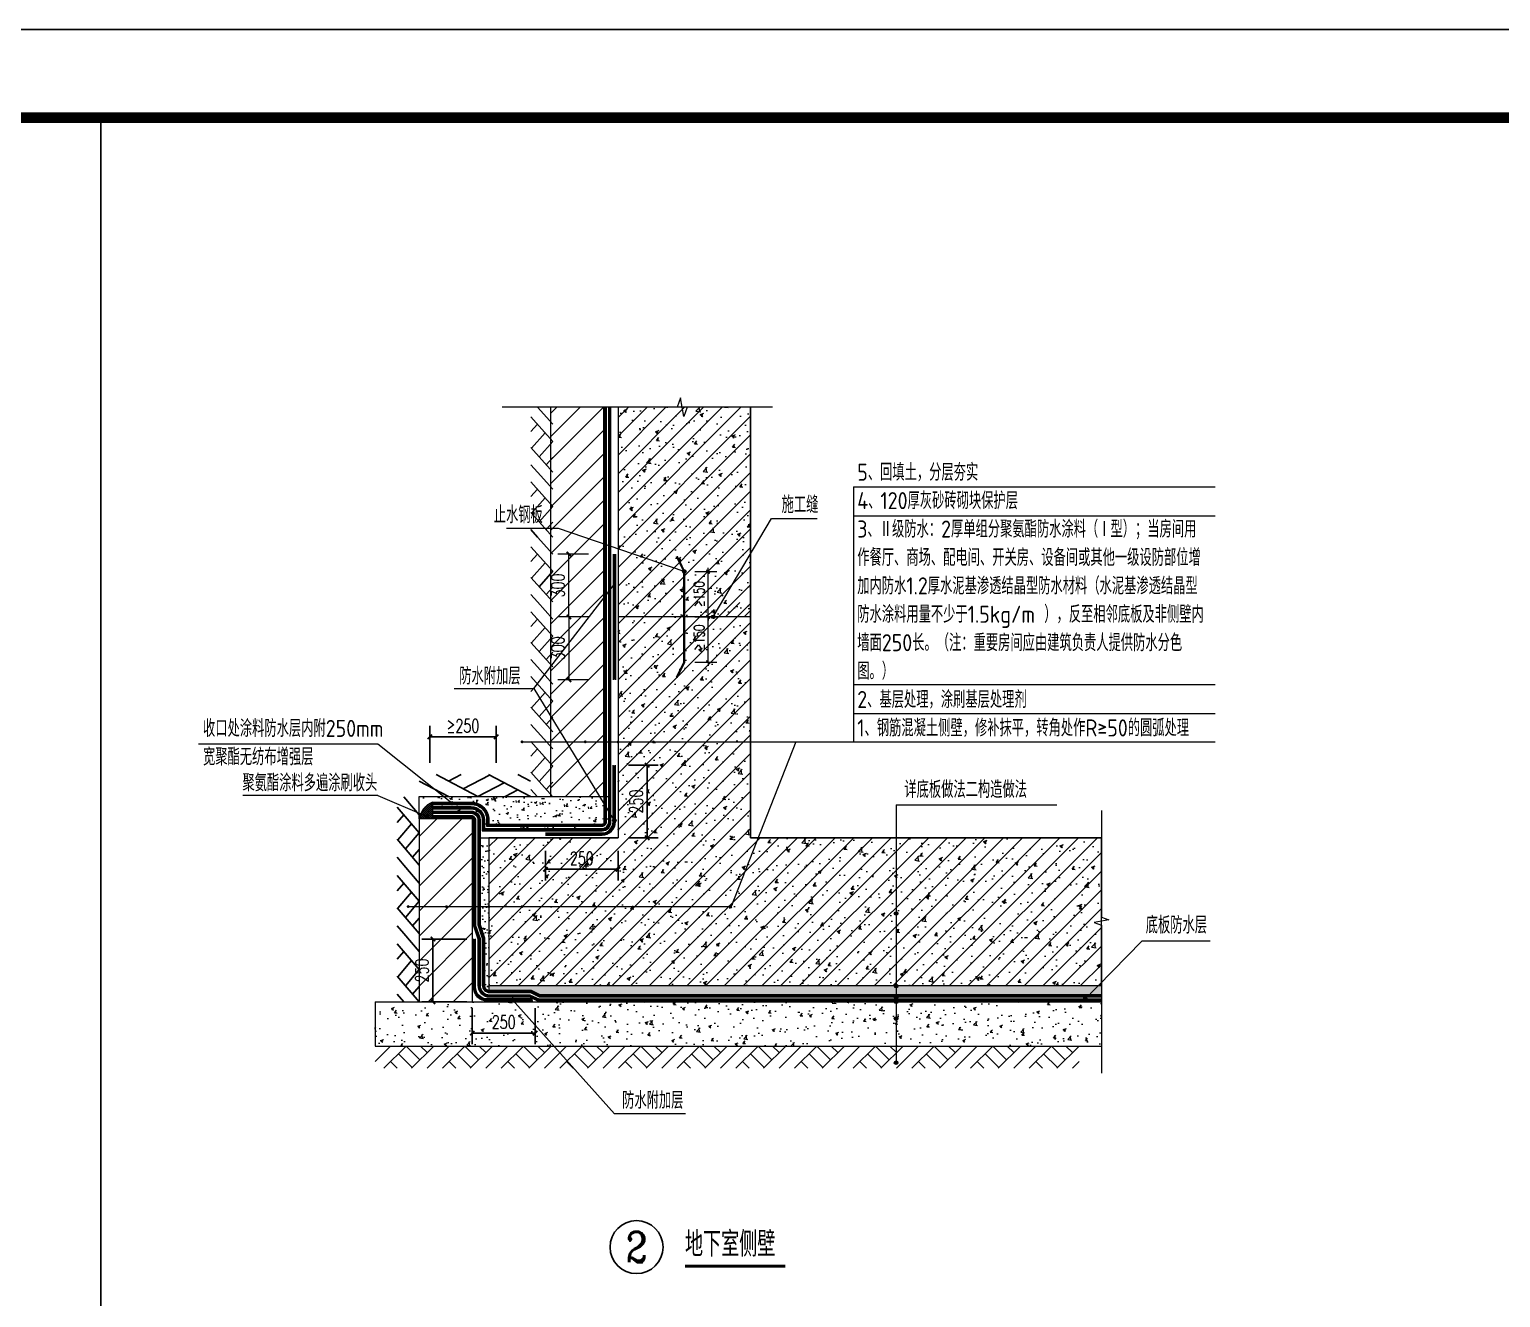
# Model space of a CAD drawing. Header units: millimetres. Extents: x 434053 to 1059003, y -2417481 to 936527.
# Drawn here: x 532486 to 535816, y -2317096 to -2314225 of the extents above; entities that cross this region are included whole.
import ezdxf
from ezdxf.enums import TextEntityAlignment as Align

# ---------------------------------------------------------------- set-up
doc = ezdxf.new("R2010")
doc.units = ezdxf.units.MM
doc.header["$LTSCALE"] = 1000
doc.header["$MEASUREMENT"] = 0
doc.linetypes.add('DASH', pattern=[0.35, 0.25, -0.1])
doc.layers.get('Defpoints').update_dxf_attribs({"color": 6})
for name, color, linetype in [('4张说明 FS-SM-_t8$0$C09密封膏', 146, 'Continuous'), ('4张说明 FS-SM-_t8$0$DIM_SYMB', 3, 'Continuous'), ('A-ANNO-TTLB', 7, 'Continuous'), ('AXIS', 3, 'Continuous'), ('AXIS_TEXT', 7, 'Continuous'), ('C02砖砌体', 31, 'Continuous'), ('C05钢筋混凝土', 8, 'Continuous'), ('C16素土夯实', 8, 'Continuous'), ('COLUMN', 5, 'Continuous'), ('D01抹灰', 121, 'Continuous'), ('DIM', 3, 'Continuous'), ('DIM_LEAD', 3, 'Continuous'), ('DIM_SYMB', 3, 'Continuous'), ('Hatch1', 8, 'Continuous'), ('PUB_DIM', 83, 'Continuous'), ('PUB_TEXT', 7, 'Continuous'), ('PUB_TITLE', 4, 'Continuous'), ('STAIR', 2, 'Continuous'), ('WALL', 5, 'Continuous')]:
    doc.layers.add(name, color=color, linetype=linetype)
doc.styles.add('_TCH_AXIS', font='COMPLEX', dxfattribs={"bigfont": 'GBCBIG'})
doc.styles.add('_TCH_DIM_T3', font='SIMPLEX', dxfattribs={"width": 0.705882, "bigfont": 'GBCBIG'})
doc.styles.add('COMPLEX', font='COMPLEX')
doc.styles.get("Standard").update_dxf_attribs({"font": 'gbenor.shx', "bigfont": 'gbcbig.shx'})
doc.styles.add('黑体', font='simhei.ttf')
doc.dimstyles.new('_TCH_ARCH&&10', dxfattribs={"dimtxt": 29.75, "dimasz": 10, "dimexe": 25, "dimexo": 30, "dimgap": 10, "dimtad": 1, "dimdec": 0, "dimzin": 0, "dimdsep": 46, "dimtxsty": '_TCH_DIM_T3', "dimblk": 'ARCHTICK', "dimcen": 0.09, "dimclrt": 7, "dimazin": 2, "dimtfac": 1, "dimtdec": 0, "dimtix": 1, "dimtmove": 2, "dimatfit": 3, "dimfxl": 1, "dimtolj": 1, "dimtzin": 0, "dimarcsym": 0})

# ---------------------------------------------------------------- blocks, each defined once
blk = doc.blocks.new('asdfdfsdh')
at = {"layer": 'A-ANNO-TTLB'}
blk.add_lwpolyline([(0, 42050), (29700, 42050), (29700, 0), (0, 0)], close=True, dxfattribs=at)
at = {"layer": 'A-ANNO-TTLB', "const_width": 60}
blk.add_lwpolyline([(500, 40800), (500, 500), (29200, 500), (29200, 40800)], close=True, dxfattribs=at)
blk = doc.blocks.new('asgdsfgf')
blk.add_line((3346.7, 8610), (3346.7, 0))
blk = doc.blocks.new('_AXISO')
blk.add_circle((0, 0), 0.5)
at = {"layer": 'AXIS_TEXT', "style": 'COMPLEX', "width": 1.041667}
blk.add_attdef('A', text='', height=0.56, dxfattribs=at).set_placement((-0.25, -0.28), (0.25, -0.28), align=Align.FIT)
blk = doc.blocks.new('$LinePat$00000009')
for p, q in [((0, -210), (210, 0)), ((120, -300), (420, 0)), ((420, 0), (608, -188)), ((495, -300), (795, 0)), ((615, 0), (705, -90)), ((315, -105), (502, -293)), ((210, -210), (300, -300)), ((705, -300), (795, -210))]:
    blk.add_line(p, q)
blk = doc.blocks.new('_ArchTick')
at = {"color": 0, "linetype": 'ByBlock', "const_width": 0.4}
blk.add_lwpolyline([(-0.5, -0.5), (0.5, 0.5)], dxfattribs=at)
blk = doc.blocks.new('*D232')
at = {"layer": 'Defpoints', "color": 0, "transparency": 16777216}
for p in [(785.6, 1043.1), (949.8, 1043.1), (949.8, 971.2)]:
    blk.add_point(p, dxfattribs=at)
at = {"layer": 'DIM_LEAD', "color": 0, "lineweight": -2, "transparency": 16777216}
for p, q in [((785.6, 1013.1), (785.6, 946.2)), ((949.8, 1013.1), (949.8, 946.2)), ((785.6, 971.2), (949.8, 971.2))]:
    blk.add_line(p, q, dxfattribs=at)
at = {"layer": 'DIM_LEAD', "color": 0, "lineweight": -2, "transparency": 16777216, "xscale": 10, "yscale": 10, "zscale": 10, "rotation": 180}
blk.add_blockref('_ArchTick', (785.6, 971.2), dxfattribs=at)
at = {"layer": 'DIM_LEAD', "color": 0, "lineweight": -2, "transparency": 16777216, "xscale": 10, "yscale": 10, "zscale": 10}
blk.add_blockref('_ArchTick', (949.8, 971.2), dxfattribs=at)
at = {"layer": 'DIM_LEAD', "color": 7, "lineweight": 9, "transparency": 16777216, "insert": (867.7, 996.1), "char_height": 29.75, "attachment_point": 5, "style": '_TCH_DIM_T3'}
blk.add_mtext('\\A1;250', dxfattribs=at)
blk = doc.blocks.new('*D233')
at = {"layer": 'Defpoints', "color": 0, "transparency": 16777216}
for p in [(530.8, 813.4), (637.6, 813.4), (637.6, 671.1)]:
    blk.add_point(p, dxfattribs=at)
at = {"layer": 'DIM_LEAD', "color": 0, "lineweight": -2, "transparency": 16777216}
for p, q in [((607.6, 813.4), (505.8, 813.4)), ((530.8, 671.1), (530.8, 813.4)), ((607.6, 671.1), (505.8, 671.1))]:
    blk.add_line(p, q, dxfattribs=at)
at = {"layer": 'DIM_LEAD', "color": 0, "lineweight": -2, "transparency": 16777216, "xscale": 10, "yscale": 10, "zscale": 10}
for p, rotation in [((530.8, 813.4), 90), ((530.8, 671.1), 270)]:
    blk.add_blockref('_ArchTick', p, dxfattribs=dict(at, rotation=rotation))
at = {"layer": 'DIM_LEAD', "color": 7, "lineweight": 9, "transparency": 16777216, "insert": (505.9, 742.2), "char_height": 29.75, "attachment_point": 5, "rotation": 90, "style": '_TCH_DIM_T3'}
blk.add_mtext('\\A1;250', dxfattribs=at)
blk = doc.blocks.new('*D234')
at = {"layer": 'Defpoints', "color": 0, "transparency": 16777216}
for p in [(943.9, 1206.8), (1015.8, 1206.8), (943.9, 1042.6)]:
    blk.add_point(p, dxfattribs=at)
at = {"layer": 'DIM_LEAD', "color": 0, "lineweight": -2, "transparency": 16777216}
for p, q in [((973.9, 1206.8), (1040.8, 1206.8)), ((1015.8, 1042.6), (1015.8, 1206.8)), ((973.9, 1042.6), (1040.8, 1042.6))]:
    blk.add_line(p, q, dxfattribs=at)
at = {"layer": 'DIM_LEAD', "color": 0, "lineweight": -2, "transparency": 16777216, "xscale": 10, "yscale": 10, "zscale": 10}
for p, rotation in [((1015.8, 1206.8), 90), ((1015.8, 1042.6), 270)]:
    blk.add_blockref('_ArchTick', p, dxfattribs=dict(at, rotation=rotation))
at = {"layer": 'DIM_LEAD', "color": 7, "lineweight": 9, "transparency": 16777216, "insert": (990.9, 1124.7), "char_height": 29.75, "attachment_point": 5, "rotation": 90, "style": '_TCH_DIM_T3'}
blk.add_mtext('\\A1;250', dxfattribs=at)
blk = doc.blocks.new('*D235')
at = {"layer": 'Defpoints', "color": 0, "transparency": 16777216}
for p in [(619.8, 686.6), (762.1, 686.6), (619.8, 600.4)]:
    blk.add_point(p, dxfattribs=at)
at = {"layer": 'DIM_LEAD', "color": 0, "lineweight": -2, "transparency": 16777216}
for p, q in [((619.8, 656.6), (619.8, 575.4)), ((762.1, 656.6), (762.1, 575.4)), ((762.1, 600.4), (619.8, 600.4))]:
    blk.add_line(p, q, dxfattribs=at)
at = {"layer": 'DIM_LEAD', "color": 0, "lineweight": -2, "transparency": 16777216, "xscale": 10, "yscale": 10, "zscale": 10, "rotation": 180}
blk.add_blockref('_ArchTick', (619.8, 600.4), dxfattribs=at)
at = {"layer": 'DIM_LEAD', "color": 0, "lineweight": -2, "transparency": 16777216, "xscale": 10, "yscale": 10, "zscale": 10}
blk.add_blockref('_ArchTick', (762.1, 600.4), dxfattribs=at)
at = {"layer": 'DIM_LEAD', "color": 7, "lineweight": 9, "transparency": 16777216, "insert": (691, 625.3), "char_height": 29.75, "attachment_point": 5, "style": '_TCH_DIM_T3'}
blk.add_mtext('\\A1;250', dxfattribs=at)
blk = doc.blocks.new('*D236')
at = {"layer": 'Defpoints', "color": 0, "transparency": 16777216}
for p in [(673.9, 1271.1), (523.7, 1182.3), (673.9, 1182.3)]:
    blk.add_point(p, dxfattribs=at)
at = {"layer": 'PUB_DIM', "color": 0, "lineweight": -2, "transparency": 16777216}
for p, q in [((523.7, 1212.3), (523.7, 1296.1)), ((523.7, 1271.1), (673.9, 1271.1)), ((673.9, 1212.3), (673.9, 1296.1))]:
    blk.add_line(p, q, dxfattribs=at)
at = {"layer": 'PUB_DIM', "color": 0, "lineweight": -2, "transparency": 16777216, "xscale": 10, "yscale": 10, "zscale": 10, "rotation": 180}
blk.add_blockref('_ArchTick', (523.7, 1271.1), dxfattribs=at)
at = {"layer": 'PUB_DIM', "color": 0, "lineweight": -2, "transparency": 16777216, "xscale": 10, "yscale": 10, "zscale": 10}
blk.add_blockref('_ArchTick', (673.9, 1271.1), dxfattribs=at)
at = {"layer": 'PUB_DIM', "color": 7, "lineweight": 9, "transparency": 16777216, "insert": (598.8, 1296), "char_height": 29.75, "attachment_point": 5, "style": '_TCH_DIM_T3'}
blk.add_mtext('\\A1;≥250', dxfattribs=at)
blk = doc.blocks.new('A$C01C57876')
at = {"lineweight": 9}
h = blk.add_hatch(dxfattribs=at)
h.set_pattern_fill('AR-SAND', color=256, scale=10)
h.set_pattern_definition([(37.5, (-362706.125, 412647.973), (-0.80001565, 24.4706619), [0, -19.304, 0, -21.59, 0, -20.6375]), (7.5, (-362706.125, 412647.973), (22.4761642, 35.841255), [0, -10.414, 0, -17.399, 0, -6.6675]), (327.5, (-362721.746, 412647.973), (39.5496185, 0.0718592), [0, -6.35, 0, -22.86, 0, -29.845]), (317.5, (-362721.746, 412647.973), (38.1778226, 11.1464662), [0, -3.175, 0, -14.986, 0, -17.145])])
h.paths.add_polyline_path([(657.4, 1042.6), (657.4, 698.7), (651.3, 701.2), (647.4, 710.7), (647.4, 815.9), (637.4, 845.9), (637.4, 1042.6)])
at = {"layer": '4张说明 FS-SM-_t8$0$C09密封膏', "lineweight": 9}
h = blk.add_hatch(dxfattribs=at)
h.set_pattern_fill('ANSI37', color=256)
h.set_pattern_definition([(45, (-20291.5145, 4238.029), (-2.24506403, 2.24506403), []), (135, (-20291.5145, 4238.029), (-2.24506403, -2.24506403), [])])
edge = h.paths.add_edge_path()
edge.add_line((499.8, 1085.6), (529.6, 1085.6))
edge.add_line((529.6, 1085.6), (529.6, 1123.1))
edge.add_arc((546.8, 1078.8), 47.5, 111.2772, 171.8185)
at = {"layer": 'C02砖砌体', "lineweight": 9}
h = blk.add_hatch(dxfattribs=at)
h.set_pattern_fill('普通砖', color=256, scale=15, style=0)
h.set_pattern_definition([(45, (-345220.01, 405425.266), (-26.516515, 26.516515), [])])
h.paths.add_polyline_path([(797.1, 1135.8), (917.1, 1135.8), (917.1, 2017.4), (797.1, 2017.4)])
h = blk.add_hatch(dxfattribs=at)
h.set_pattern_fill('普通砖', color=256, scale=15, style=0)
h.set_pattern_definition([(45, (-206117.877, 448473.558), (-28.2135606, 28.2135606), [])])
h.paths.add_polyline_path([(619.8, 1085.6), (499.8, 1085.6), (499.8, 905), (619.8, 905)])
h.paths.add_polyline_path([(619.8, 905), (499.8, 905), (499.8, 706.5), (619.8, 706.5)])
h.paths.add_polyline_path([(619.8, 706.5), (499.8, 706.5), (499.8, 671.1), (619.8, 671.1)])
at = {"layer": 'C05钢筋混凝土', "lineweight": 9}
h = blk.add_hatch(dxfattribs=at)
h.set_pattern_fill('钢筋混凝土', color=256, scale=12, style=0)
h.set_pattern_definition([(45, (-362706.125, 412647.973), (-21.2132034, 21.2132034), []), (50, (-362706.125, 412647.97), (86.071222, -7.530256), [9, -99]), (355, (-362706.125, 412647.97), (-16.65016, 90.263056), [7.2, -79.2]), (100.4514, (-362698.95, 412647.346), (69.421126, 82.732745), [7.648823, -84.137053]), (46.1842, (-362706.13, 412671.97), (128.068926, -19.862282), [13.5, -148.5]), (96.6356, (-362695.45, 412670.32), (112.159525, 116.894145), [11.473235, -126.20556]), (351.1842, (-362706.13, 412671.97), (112.159433, 116.894232), [10.8, -118.8]), (21, (-362694.125, 412665.97), (71.628846, -48.314267), [9, -99]), (326, (-362694.125, 412665.97), (29.19784, 87.018005), [7.2, -79.2]), (71.4514, (-362688.16, 412661.95), (100.826715, 38.70366), [7.648823, -84.137053]), (37.5, (-362706.125, 412647.973), (1.4591826, 39.9472625), [0, -78.24, 0, -80.4, 0, -79.5]), (7.5, (-362706.125, 412647.973), (31.5683445, 47.3294054), [0, -45.84, 0, -76.44, 0, -30.3]), (327.5, (-362732.885, 412647.973), (64.0586923, -2.7065846), [0, -30, 0, -93.6, 0, -124.2]), (317.5, (-362744.885, 412647.973), (69.9823403, 12.012598), [0, -39, 0, -62.16, 0, -88.2])])
h.paths.add_polyline_path([(657.4, 1042.6), (657.4, 849.2), (657.4, 707.8), (777.2, 707.8), (2044.4, 707.8), (2044.4, 1042.6), (1249.8, 1042.6), (1249.8, 2017.4), (949.8, 2017.4), (949.8, 1042.6)])
h = blk.add_hatch(dxfattribs=at)
h.set_pattern_fill('钢筋混凝土', color=256, scale=12, style=0)
h.set_pattern_definition([(45, (-206317.877, 448444.908), (-21.2132034, 21.2132034), []), (50, (-206317.88, 448444.91), (86.071222, -7.530256), [9, -99]), (355, (-206317.88, 448444.91), (-16.65016, 90.263056), [7.2, -79.2]), (100.4514, (-206310.705, 448444.28), (69.421126, 82.732745), [7.648823, -84.137053]), (46.1842, (-206317.88, 448468.91), (128.068926, -19.862282), [13.5, -148.5]), (96.6356, (-206307.2, 448467.25), (112.159525, 116.894145), [11.473235, -126.20556]), (351.1842, (-206317.88, 448468.91), (112.159433, 116.894232), [10.8, -118.8]), (21, (-206305.88, 448462.91), (71.628846, -48.314267), [9, -99]), (326, (-206305.88, 448462.91), (29.19784, 87.018005), [7.2, -79.2]), (71.4514, (-206299.91, 448458.88), (100.826715, 38.70366), [7.648823, -84.137053]), (37.5, (-206317.877, 448444.908), (1.4591826, 39.9472625), [0, -78.24, 0, -80.4, 0, -79.5]), (7.5, (-206317.877, 448444.91), (31.5683445, 47.3294054), [0, -45.84, 0, -76.44, 0, -30.3]), (327.5, (-206344.637, 448444.908), (64.0586923, -2.7065846), [0, -30, 0, -93.6, 0, -124.2]), (317.5, (-206356.637, 448444.91), (69.9823403, 12.012598), [0, -39, 0, -62.16, 0, -88.2])])
h.paths.add_polyline_path([(1249.8, 1581.7), (1104.6, 1542.6), (1191.2, 1542.6), (1249.8, 1549.2)])
h.paths.add_polyline_path([(1249.8, 1549.2), (1191.2, 1542.6), (1249.8, 1542.6)], flags=17)
at = {"layer": 'DIM', "lineweight": 9}
h = blk.add_hatch(color=256, dxfattribs=at)
edge = h.paths.add_edge_path()
edge.add_arc((1099.8, 1645.3), 4, 0, 360)
h = blk.add_hatch(color=256, dxfattribs=at)
edge = h.paths.add_edge_path()
edge.add_arc((1100.1, 1645.3), 4, 0, 360)
h = blk.add_hatch(color=256, dxfattribs=at)
edge = h.paths.add_edge_path()
edge.add_arc((1165.4, 1542.6), 4, 0, 360)
h = blk.add_hatch(color=256, dxfattribs=at)
edge = h.paths.add_edge_path()
edge.add_arc((1165.7, 1542.6), 4, 0, 360)
h = blk.add_hatch(color=256, dxfattribs=at)
edge = h.paths.add_edge_path()
edge.add_arc((573.5, 1120.6), 4, 0, 360)
h = blk.add_hatch(color=256, dxfattribs=at)
edge = h.paths.add_edge_path()
edge.add_arc((515.7, 1091.2), 4, 0, 360)
h = blk.add_hatch(color=256, dxfattribs=at)
edge = h.paths.add_edge_path()
edge.add_arc((516, 1091.2), 4, 0, 360)
h = blk.add_hatch(color=256, dxfattribs=at)
edge = h.paths.add_edge_path()
edge.add_arc((516, 1091.2), 4, 0, 360)
h = blk.add_hatch(color=256, dxfattribs=at)
edge = h.paths.add_edge_path()
edge.add_arc((516.3, 1091.2), 4, 0, 360)
h = blk.add_hatch(color=256, dxfattribs=at)
edge = h.paths.add_edge_path()
edge.add_arc((941.3, 1081.4), 4, 0, 360)
h = blk.add_hatch(color=256, dxfattribs=at)
edge = h.paths.add_edge_path()
edge.add_arc((941.6, 1081.4), 4, 0, 360)
h = blk.add_hatch(color=256, dxfattribs=at)
edge = h.paths.add_edge_path()
edge.add_arc((1579.2, 871), 4, 0, 360)
h = blk.add_hatch(color=256, dxfattribs=at)
edge = h.paths.add_edge_path()
edge.add_arc((1579.5, 871), 4, 0, 360)
h = blk.add_hatch(color=256, dxfattribs=at)
edge = h.paths.add_edge_path()
edge.add_arc((1579.5, 706.8), 4, 0, 360)
h = blk.add_hatch(color=256, dxfattribs=at)
edge = h.paths.add_edge_path()
edge.add_arc((711.1, 675.3), 4, 0, 360)
h = blk.add_hatch(color=256, dxfattribs=at)
edge = h.paths.add_edge_path()
edge.add_arc((711.4, 675.3), 4, 0, 360)
h = blk.add_hatch(color=256, dxfattribs=at)
edge = h.paths.add_edge_path()
edge.add_arc((1579.5, 680.6), 4, 0, 360)
h = blk.add_hatch(color=256, dxfattribs=at)
edge = h.paths.add_edge_path()
edge.add_arc((1579.5, 671.2), 4, 0, 360)
h = blk.add_hatch(color=256, dxfattribs=at)
edge = h.paths.add_edge_path()
edge.add_arc((2007.5, 677.8), 4, 0, 360)
h = blk.add_hatch(color=256, dxfattribs=at)
edge = h.paths.add_edge_path()
edge.add_arc((2007.8, 677.8), 4, 0, 360)
h = blk.add_hatch(color=256, dxfattribs=at)
edge = h.paths.add_edge_path()
edge.add_arc((1579.2, 633.1), 4, 0, 360)
h = blk.add_hatch(color=256, dxfattribs=at)
edge = h.paths.add_edge_path()
edge.add_arc((1579.5, 633.1), 4, 0, 360)
h = blk.add_hatch(color=256, dxfattribs=at)
edge = h.paths.add_edge_path()
edge.add_arc((1579.2, 533.4), 4, 0, 360)
h = blk.add_hatch(color=256, dxfattribs=at)
edge = h.paths.add_edge_path()
edge.add_arc((1579.5, 533.4), 4, 0, 360)
at = {"layer": 'Hatch1', "lineweight": 9}
h = blk.add_hatch(dxfattribs=at)
h.set_pattern_fill('AR-CONC', color=256, scale=0.3, style=0)
h.set_pattern_definition([(50, (-20291.514, 4238.03), (54.6554, -4.78173), [5.715, -62.865]), (355, (-20291.514, 4238.03), (-10.57303, 57.31705), [4.572, -50.29218]), (100.45144, (-20286.96, 4237.63), (44.08237, 52.53533), [4.857, -53.42707]), (46.1842, (-20291.514, 4253.27), (81.32371, -12.6127), [8.5725, -94.2975]), (96.63556, (-20284.74, 4252.22), (71.22124, 74.22784), [7.2855, -80.14068]), (351.18415, (-20291.514, 4253.27), (71.22124, 74.22784), [6.858, -75.43792]), (21, (-20283.894, 4249.46), (45.48432, -30.67956), [5.715, -62.865]), (326, (-20283.894, 4249.46), (18.54061, 55.25639), [4.572, -50.292]), (71.45144, (-20280.104, 4246.9), (64.02493, 24.57683), [4.857, -53.42698]), (37.5, (-20291.514, 4238.029), (0.926581, 25.366512), [0, -49.6824, 0, -51.054, 0, -50.4825]), (7.5, (-20291.514, 4238.03), (20.0459, 30.054172), [0, -29.1084, 0, -48.5394, 0, -19.2405]), (327.5, (-20308.507, 4238.03), (40.677179, -1.718623), [0, -19.05, 0, -59.436, 0, -78.867]), (317.5, (-20316.127, 4238.03), (44.438754, 7.62795), [0, -24.765, 0, -39.4716, 0, -56.007])])
h.paths.add_polyline_path([(908.2, 1135.8), (499.8, 1135.8), (499.8, 1095.6), (506.8, 1093.5, -0.10866), (523.7, 1103.1), (617.4, 1103.1, -0.414214), (637.4, 1083.1), (637.4, 1068.6, 0.414214), (642.4, 1063.6), (913.8, 1063.6, 0.414214), (928.8, 1078.6), (928.8, 1101.9)])
h.paths.add_polyline_path([(928.8, 1135.8), (908.2, 1135.8), (928.8, 1101.9)], flags=17)
at = {"layer": 'Hatch1', "lineweight": 9, "ltscale": 100}
h = blk.add_hatch(dxfattribs=at)
h.set_pattern_fill('AR-CONC', color=256, scale=25)
h.set_pattern_definition([(50, (-362706.125, 412647.973), (45.5461672, -3.9847714), [4.7625, -52.3875]), (355, (-362706.125, 412647.973), (-8.8107065, 47.7641607), [3.81, -41.91]), (100.451, (-362702.33, 412647.64), (36.7356254, 43.779172), [4.0475, -44.5225]), (46.1842, (-362706.125, 412660.673), (67.76976, -10.510582), [7.14375, -78.58125]), (96.6356, (-362700.48, 412659.8), (59.351059, 61.856389), [6.07125, -66.78375]), (351.184, (-362706.125, 412660.67), (59.3511515, 61.8562795), [5.715, -62.865]), (21, (-362699.775, 412657.5), (37.90372, -25.5663796), [4.7625, -52.3875]), (326, (-362699.775, 412657.5), (15.450507, 46.0469915), [3.81, -41.91]), (71.4514, (-362696.617, 412655.368), (53.3541227, 20.4807144), [4.0475, -44.5225]), (37.5, (-362706.125, 412647.973), (0.7721508, 21.1387597), [0, -41.402, 0, -42.545, 0, -42.06875]), (7.5, (-362706.125, 412647.973), (16.7049156, 25.0451437), [0, -24.257, 0, -40.4495, 0, -16.03375]), (327.5, (-362720.286, 412647.973), (33.8976488, -1.432186), [0, -15.875, 0, -49.53, 0, -65.7225]), (317.5, (-362726.636, 412647.973), (37.0322953, 6.3566228), [0, -20.6375, 0, -32.893, 0, -46.6725])])
edge = h.paths.add_edge_path()
edge.add_line((657.4, 698.7), (660.8, 697.2))
edge.add_line((660.8, 697.2), (752.8, 697.2))
edge.add_line((752.8, 697.2), (772.7, 687.8))
edge.add_line((772.7, 687.8), (2044.4, 687.8))
edge.add_line((2044.4, 687.8), (2044.4, 707.8))
edge.add_line((2044.4, 707.8), (777.2, 707.8))
edge.add_line((777.2, 707.8), (657.4, 707.8))
at = {"layer": 'Hatch1', "lineweight": 9}
h = blk.add_hatch(dxfattribs=at)
h.set_pattern_fill('混凝土', color=256, scale=10, style=0)
h.set_pattern_definition([(50, (-213451.88, 448373.41), (71.726018, -6.2752135), [7.5, -82.5]), (355, (-213451.88, 448373.41), (-13.875133, 75.219213), [6, -66]), (100.4514, (-213445.9, 448372.885), (57.850938, 68.943954), [6.374019, -70.114211]), (46.1842, (-213451.88, 448393.41), (106.724105, -16.551901), [11.25, -123.75]), (96.6356, (-213442.98, 448392.03), (93.46627, 97.411787), [9.56103, -105.1713]), (351.1842, (-213451.88, 448393.41), (93.466195, 97.41186), [9, -99]), (21, (-213441.88, 448388.41), (59.690705, -40.261889), [7.5, -82.5]), (326, (-213441.88, 448388.41), (24.331533, 72.515005), [6, -66]), (71.4514, (-213436.9, 448385.05), (84.022263, 32.25305), [6.374019, -70.114211]), (37.5, (-213451.877, 448373.408), (1.2159855, 33.2893854), [0, -65.2, 0, -67, 0, -66.25]), (7.5, (-213451.877, 448373.408), (26.3069537, 39.4411712), [0, -38.2, 0, -63.7, 0, -25.25]), (327.5, (-213474.177, 448373.408), (53.3822436, -2.2554872), [0, -25, 0, -78, 0, -103.5]), (317.5, (-213484.177, 448373.41), (58.318617, 10.0104982), [0, -32.5, 0, -51.8, 0, -73.5])])
h.paths.add_polyline_path([(949.8, 671.1), (399.8, 671.1), (399.8, 571.1), (949.8, 571.1)])
h.paths.add_polyline_path([(1860.5, 671.1), (949.8, 671.1), (949.8, 571.1), (1860.5, 571.1), (1860.5, 612.2, -1), (1860.5, 615.4)])
edge = h.paths.add_edge_path()
edge.add_line((2044.4, 571.1), (2044.4, 671.1))
edge.add_line((2044.4, 671.1), (1860.5, 671.1))
edge.add_line((1860.5, 671.1), (1860.5, 615.4))
edge.add_arc((1860.5, 613.8), 1.6, -90, 90, ccw=False)
edge.add_line((1860.5, 612.2), (1860.5, 571.1))
edge.add_line((1860.5, 571.1), (2044.4, 571.1))
at = {"lineweight": 9}
blk.add_lwpolyline([(619.8, 1085.6), (499.8, 1085.6)], dxfattribs=at)
at = {"layer": '4张说明 FS-SM-_t8$0$C09密封膏', "lineweight": 9}
blk.add_lwpolyline([(529.6, 1123.1, 0.270482), (499.8, 1085.6, 1.904004)], format="xyb", dxfattribs=at)
blk.add_lwpolyline([(529.6, 1123.1), (529.6, 1085.6)], dxfattribs=at)
at = {"layer": '4张说明 FS-SM-_t8$0$DIM_SYMB', "const_width": 7}
blk.add_lwpolyline([(1101.3, 73), (1329, 73)], dxfattribs=at)
at = {"layer": 'COLUMN', "lineweight": 9}
blk.add_line((1249.8, 1042.6), (2044.4, 1042.6), dxfattribs=at)
blk.add_line((1249.8, 1042.6), (2044.4, 1042.6), dxfattribs=at)
at = {"layer": 'COLUMN', "linetype": 'ByBlock', "lineweight": 9, "ltscale": 0.2, "const_width": 5}
blk.add_lwpolyline([(1082.7, 1405.5), (1099.8, 1439.8), (1099.8, 1645.3), (1082.7, 1679.7)], dxfattribs=at)
at = {"layer": 'D01抹灰', "lineweight": 9}
blk.add_line((1249.8, 1542.6), (949.8, 1542.6), dxfattribs=at)
at = {"layer": 'DIM', "lineweight": 9}
for q in [(1579.8, 533.4), (1943.2, 1116.8)]:
    blk.add_line((1579.8, 1116.8), q, dxfattribs=at)
for centre in [(1099.8, 1645.3), (1100.1, 1645.3), (1165.4, 1542.6), (1165.7, 1542.6), (573.5, 1120.6), (515.7, 1091.2), (516, 1091.2), (516, 1091.2), (516.3, 1091.2), (941.3, 1081.4), (941.6, 1081.4), (1579.2, 871), (1579.5, 871), (1579.5, 706.8), (711.1, 675.3), (711.4, 675.3), (1579.5, 680.6), (1579.5, 671.2), (2007.5, 677.8), (2007.8, 677.8), (1579.2, 633.1), (1579.5, 633.1), (1579.2, 533.4), (1579.5, 533.4)]:
    blk.add_circle(centre, 4, dxfattribs=at)
at = {"layer": 'DIM_LEAD', "lineweight": 9}
for p, q in [((1165.4, 1542.6), (1297.4, 1765.4)), ((1297.4, 1765.4), (1400.6, 1765.4)), ((815.4, 1742.6), (697.4, 1742.6)), ((1099.8, 1645.3), (815.4, 1742.6))]:
    blk.add_line(p, q, dxfattribs=at)
at = {"layer": 'DIM_LEAD', "lineweight": 9, "transparency": 16777216}
for p, q in [((883.3, 1684.9), (813.6, 1684.9)), ((838.6, 1542.6), (838.6, 1684.9)), ((883.3, 1542.6), (813.6, 1542.6)), ((883.3, 1542.6), (813.6, 1542.6)), ((838.6, 1542.6), (838.6, 1400.3)), ((883.3, 1400.3), (813.6, 1400.3))]:
    blk.add_line(p, q, dxfattribs=at)
at = {"layer": 'DIM_LEAD', "lineweight": 9}
for points in [[(941.6, 417.4), (710.1, 676.4)], [(1102.6, 417.4), (941.6, 417.4)]]:
    blk.add_lwpolyline(points, dxfattribs=at)
at = {"layer": 'DIM_SYMB', "linetype": 'ByBlock', "lineweight": 9}
for p, q in [((940.8, 1616.9), (758.1, 1380.8)), ((406.1, 1254.4), (0, 1254.4)), ((406.1, 1254.4), (135.5, 1254.4)), ((406.1, 1138.2), (100.3, 1138.2))]:
    blk.add_line(p, q, dxfattribs=at)
at = {"layer": 'DIM_SYMB', "lineweight": 9}
for points in [[(1482.7, 1836.8), (2301.8, 1836.8)], [(1483.6, 1259.7), (1483.6, 1836.8), (2301.8, 1836.8)], [(1482.7, 1771.3), (2301.8, 1771.3)], [(1483.6, 1389.7), (2301.8, 1389.7)], [(1483.6, 1324.2), (2301.8, 1324.2)], [(573.5, 1120.6), (406.1, 1254.4)], [(1483.6, 1259.7), (2301.8, 1259.7)], [(473.1, 886.8), (1205.7, 886.8)], [(2290.6, 808.4), (2136.1, 808.4), (2002.6, 672.8)]]:
    blk.add_lwpolyline(points, dxfattribs=at)
at = {"layer": 'DIM_SYMB', "linetype": 'ByBlock', "lineweight": 9}
for points in [[(578.6, 1380.8), (758.1, 1380.8)], [(759.4, 1380.8), (942, 1080.3)], [(406.1, 1138.2), (515.7, 1091.2)]]:
    blk.add_lwpolyline(points, dxfattribs=at)
at = {"layer": 'PUB_DIM', "lineweight": 9, "transparency": 16777216}
for p, q in [((1123.8, 1645.3), (1173.6, 1645.3)), ((1153.6, 1645.3), (1153.6, 1653.3)), ((1153.6, 1542.6), (1153.6, 1645.3)), ((1123.8, 1542.6), (1173.6, 1542.6)), ((1123.8, 1542.6), (1173.6, 1542.6)), ((1153.6, 1542.6), (1153.6, 1550.6)), ((1153.6, 1542.6), (1153.6, 1534.6)), ((1153.6, 1439.8), (1153.6, 1542.6)), ((1123.8, 1439.8), (1173.6, 1439.8)), ((1153.6, 1439.8), (1153.6, 1431.8))]:
    blk.add_line(p, q, dxfattribs=at)
at = {"layer": 'PUB_DIM', "lineweight": 9}
for p in [(732.5, 1259.7), (875.5, 1259.7), (918.3, 1259.7)]:
    blk.add_line(p, (1577.4, 1259.7), dxfattribs=at)
for points in [[(1299.8, 2017.4), (1106.6, 2017.4), (1099, 1996.4), (1091.6, 2038.4), (1084.1, 2017.4), (687.6, 2017.4)], [(1352.4, 1259.7), (1205.7, 886.8)], [(2044.4, 1104.3), (2044.4, 862.6), (2061.2, 856.5), (2027.6, 850.5), (2044.4, 844.6), (2044.4, 509.4)]]:
    blk.add_lwpolyline(points, dxfattribs=at)
at = {"layer": 'PUB_DIM', "lineweight": 9, "const_width": 3.2}
for points in [[(730.9, 1259.7, 1), (734.1, 1259.7, 1)], [(873.9, 1259.7, 1), (877.1, 1259.7, 1)], [(919.4, 1259.7, 1), (922.6, 1259.7, 1)], [(929.4, 1259.7, 1), (932.6, 1259.7, 1)], [(948.2, 1259.4, 1), (951.4, 1259.4, 1)], [(1028.3, 1259.6, 1), (1031.5, 1259.6, 1)], [(473.1, 886.8, 1), (476.3, 886.8, 1)], [(559.7, 886.8, 1), (562.9, 886.8, 1)], [(623.6, 886.8, 1), (626.8, 886.8, 1)], [(633, 886.8, 1), (636.2, 886.8, 1)], [(655.8, 886.8, 1), (659, 886.8, 1)], [(730.9, 886.8, 1), (734.1, 886.8, 1)]]:
    blk.add_lwpolyline(points, format="xyb", close=True, dxfattribs=at)
at = {"layer": 'STAIR', "linetype": 'DASH', "lineweight": 9, "ltscale": 0.2, "const_width": 5}
for points in [[(529.6, 1110.6), (617.4, 1110.6, -0.414214), (644.9, 1083.1), (644.9, 1061.1), (913.8, 1061.1, 0.414214), (931.3, 1078.6), (931.3, 2017.4)], [(529.6, 1120.6), (617.4, 1120.6, -0.414214), (654.9, 1083.1), (654.9, 1071.1), (913.8, 1071.1, 0.414214), (921.3, 1078.6), (921.3, 2017.4)], [(785.6, 1051.1), (913.8, 1051.1, 0.414214), (941.3, 1078.6), (941.3, 1206.8)], [(529.6, 1100.6), (617.4, 1100.6, -0.414214), (634.9, 1083.1), (634.9, 845.5), (644.9, 815.5), (644.9, 708.7, 0.414214), (658.9, 694.7), (752.2, 694.7), (772.1, 685.3), (2044.4, 685.3)], [(529.6, 1090.6), (617.4, 1090.6, -0.414214), (624.9, 1083.1), (624.9, 843.9), (634.9, 813.9), (634.9, 708.7, 0.414214), (658.9, 684.7), (750, 684.7), (769.9, 675.3), (2044.4, 675.3)], [(756.8, 675.3), (653.9, 675.3, -0.414214), (624.9, 704.3), (624.9, 813.5)]]:
    blk.add_lwpolyline(points, format="xyb", dxfattribs=at)
at = {"layer": 'STAIR', "linetype": 'ByBlock', "lineweight": 9, "ltscale": 0.2}
for points in [[(529.6, 1113.1), (617.4, 1113.1, -0.414214), (647.4, 1083.1), (647.4, 1063.6), (913.8, 1063.6, 0.414214), (928.8, 1078.6), (928.8, 2017.4)], [(529.6, 1118.1), (617.4, 1118.1, -0.414214), (652.4, 1083.1), (652.4, 1068.6), (913.8, 1068.6, 0.414214), (923.8, 1078.6), (923.8, 2017.4)], [(529.6, 1123.1), (617.4, 1123.1, -0.414214), (657.4, 1083.1), (657.4, 1073.6), (913.8, 1073.6, 0.414214), (918.8, 1078.6), (918.8, 2017.4)], [(529.6, 1108.1), (617.4, 1108.1, -0.414214), (642.4, 1083.1), (642.4, 1058.6), (913.8, 1058.6, 0.414214), (933.8, 1078.6), (933.8, 2017.4)], [(529.6, 1103.1), (617.4, 1103.1, -0.414214), (637.4, 1083.1), (637.4, 845.9), (647.4, 815.9), (647.4, 708.7, 0.414214), (658.9, 697.2), (752.8, 697.2), (772.7, 687.8), (2044.4, 687.8)], [(529.6, 1098.1), (617.4, 1098.1, -0.414214), (632.4, 1083.1), (632.4, 845.1), (642.4, 815.1), (642.4, 708.7, 0.414214), (658.9, 692.2), (751.6, 692.2), (771.6, 682.8), (2044.4, 682.8)], [(529.6, 1093.1), (617.4, 1093.1, -0.414214), (627.4, 1083.1), (627.4, 844.3), (637.4, 814.3), (637.4, 708.7, 0.414214), (658.9, 687.2), (750.5, 687.2), (770.4, 677.8), (2044.4, 677.8)], [(529.6, 1088.1), (617.4, 1088.1, -0.414214), (622.4, 1083.1), (622.4, 843.5), (632.4, 813.5), (632.4, 708.7, 0.414214), (658.9, 682.2), (749.4, 682.2), (769.3, 672.8), (2044.4, 672.8)], [(756.8, 672.8), (653.9, 672.8, -0.414214), (622.4, 704.3), (622.4, 813.5)], [(756.8, 677.8), (653.9, 677.8, -0.414214), (627.4, 704.3), (627.4, 813.5)]]:
    blk.add_lwpolyline(points, format="xyb", dxfattribs=at)
at = {"layer": 'STAIR', "linetype": 'DASH', "lineweight": 9, "ltscale": 0.2, "const_width": 5}
blk.add_lwpolyline([(941.3, 1684.9), (941.3, 1400.3)], dxfattribs=at)
at = {"layer": 'STAIR', "lineweight": 9}
for points in [[(938.8, 1684.9), (938.8, 1400.3)], [(943.8, 1684.9), (943.8, 1400.3)]]:
    blk.add_lwpolyline(points, dxfattribs=at)
at = {"layer": 'STAIR', "lineweight": 9, "ltscale": 5}
for points in [[(785.6, 1048.6), (913.8, 1048.6, 0.414214), (943.8, 1078.6), (943.8, 1206.8)], [(785.6, 1053.6), (913.8, 1053.6, 0.414214), (938.8, 1078.6), (938.8, 1206.8)]]:
    blk.add_lwpolyline(points, format="xyb", dxfattribs=at)
at = {"layer": 'STAIR', "color": 0, "linetype": 'ByBlock', "lineweight": 9, "ltscale": 0.2, "const_width": 1}
blk.add_lwpolyline([(529.6, 1120.6), (617.4, 1120.6, -0.414214), (654.9, 1083.1), (654.9, 1071.1), (679.8, 1071.1)], format="xyb", dxfattribs=at)
at = {"layer": 'WALL', "lineweight": 9}
for p, q in [((797.1, 2017.4), (797.1, 1135.6)), ((917.1, 2017.4), (917.1, 1135.6)), ((949.8, 2017.4), (949.8, 1042.6)), ((1249.8, 2017.4), (1249.8, 1042.6)), ((1249.8, 1894.2), (1249.8, 1042.6)), ((499.8, 1135.8), (928.8, 1135.8)), ((499.8, 1085.6), (499.8, 671.1)), ((619.8, 1085.6), (619.8, 671.1)), ((637.4, 1042.6), (949.8, 1042.6)), ((1249.8, 1042.6), (2044.4, 1042.6)), ((1249.8, 1042.6), (2041.8, 1042.6)), ((1249.8, 1042.6), (2041.8, 1042.6)), ((1519.8, 1042.6), (2041.8, 1042.6)), ((399.8, 671.1), (2044.4, 671.1)), ((399.8, 671.1), (399.8, 571.1)), ((399.8, 571.1), (2044.4, 571.1))]:
    blk.add_line(p, q, dxfattribs=at)
blk.add_lwpolyline([(657.4, 1042.6), (657.4, 849.2), (657.4, 707.8), (657.4, 707.8), (657.4, 707.8), (777.2, 707.8), (2044.4, 707.8), (2044.4, 1042.6), (1249.8, 1042.6), (1249.8, 2017.4), (949.8, 2017.4), (949.8, 1042.6)], close=True, dxfattribs=at)
for points in [[(499.8, 1085.6), (499.8, 1135.8)], [(657.4, 707.8), (657.4, 698.7)]]:
    blk.add_lwpolyline(points, dxfattribs=at)
at = {"layer": 'AXIS'}
ref = blk.add_blockref('_AXISO', (991.7, 115.9), dxfattribs=dict(at, xscale=120, yscale=120, zscale=120))
ref.add_attrib('A', '2', dxfattribs={"layer": 'AXIS_TEXT', "height": 68.5, "style": '_TCH_AXIS', "width": 1.064702}).set_placement((967.4, 81.7), (1016, 81.7), align=Align.FIT)
at = {"layer": 'C16素土夯实', "lineweight": 9, "yscale": 0.1666666666660603, "zscale": 0.1666666666666666}
for p, xscale, rotation in [((802.5, 2017.4), 0.1848613128186116, 270), ((802.5, 1870.4), 0.1848613128186116, 270), ((802.5, 1723.4), 0.1848613128186116, 270), ((802.5, 1576.5), 0.1848613128186116, 270), ((802.5, 1576.5), 0.1848613128186116, 270), ((802.5, 1429.5), 0.1848613128186116, 270), ((802.5, 1429.5), 0.1848613128186116, 270), ((802.5, 1282.5), 0.1848613128186116, 270), ((499.8, 1135.8), -0.3163522012619069, 180), ((499.8, 1135.6), 0.1947589098526805, 270), ((499.8, 980.7), 0.1947589098526805, 270), ((499.8, 825.9), 0.1947589098526805, 270)]:
    blk.add_blockref('$LinePat$00000009', p, dxfattribs=dict(at, xscale=xscale, rotation=rotation))
at = {"layer": 'C16素土夯实', "lineweight": 9, "xscale": 0.1670733359205769, "yscale": 0.1666666666660603, "zscale": 0.1666666666666666}
for p in [(399.8, 571.1), (532.7, 571.1), (665.5, 571.1), (798.3, 571.1), (931.1, 571.1), (1063.9, 571.1), (1196.8, 571.1), (1329.6, 571.1), (1462.4, 571.1), (1595.2, 571.1), (1728.1, 571.1), (1860.9, 571.1)]:
    blk.add_blockref('$LinePat$00000009', p, dxfattribs=at)
at = {"layer": 'DIM_LEAD', "lineweight": 9, "xscale": 10, "yscale": 10, "zscale": 10}
for p, rotation in [((838.6, 1684.9), 90), ((838.6, 1542.6), 270), ((838.6, 1542.6), 90), ((838.6, 1400.3), 270)]:
    blk.add_blockref('_ArchTick', p, dxfattribs=dict(at, rotation=rotation))
at = {"layer": 'PUB_DIM', "lineweight": 9, "xscale": 8, "yscale": 8, "zscale": 8}
for p, rotation in [((1153.6, 1645.3), 270), ((1153.6, 1542.6), 90), ((1153.6, 1542.6), 270), ((1153.6, 1439.8), 90)]:
    blk.add_blockref('_ArchTick', p, dxfattribs=dict(at, rotation=rotation))
at = {"style": '黑体', "width": 0.6}
blk.add_text('地下室侧壁', height=50, dxfattribs=at).set_placement((1101.4, 99.8))
at = {"layer": 'DIM_LEAD', "color": 7, "lineweight": 9, "transparency": 16777216, "char_height": 29.75, "attachment_point": 5, "rotation": 90, "style": '_TCH_DIM_T3'}
for insert in [(813.7, 1613.7), (813.7, 1471.4)]:
    blk.add_mtext('\\A1;300', dxfattribs=dict(at, insert=insert))
at = {"layer": 'PUB_DIM', "color": 7, "lineweight": 9, "transparency": 16777216, "char_height": 23.8, "attachment_point": 5, "rotation": 90, "style": '_TCH_DIM_T3'}
for insert in [(1133.7, 1594), (1133.7, 1495.6)]:
    blk.add_mtext('\\A1;≥150', dxfattribs=dict(at, insert=insert))
at = {"layer": 'PUB_TEXT', "lineweight": 9}
for s, height, p in [('施工缝', 38.58, (1320.2, 1777.4)), ('止水钢板', 38.58, (668.5, 1754.6)), ('聚氨酯涂料多遍涂刷收头', 38.582, (99.3, 1147.8))]:
    blk.add_text(s, height=height, dxfattribs=at).set_placement(p)
at = {"layer": 'PUB_TEXT', "lineweight": 9, "attachment_point": 1}
for s, width, gutter_width, insert, char_height in [('5、回填土，分层夯实\\P4、120厚灰砂砖砌块保护层\\P3、{\\C2;Ⅱ级防水：2厚单组分聚氨酯防水涂料（Ⅰ型）；当房间用作餐厅、商场、配电间、开关房、设备间或其他一级设防部位增加内防水1.2厚水泥基渗透结晶型防水材料（水泥基渗透结晶型防水涂料用量不少于1.5kg/m ），反至相邻底板及非侧壁内墙面250长。（注：重要房间应由建筑负责人提供防水分色图。）}\\P2、基层处理，涂刷基层处理剂\\P1、钢筋混凝土侧壁，修补抹平，转角处作R≥50的圆弧处理', 788.911, 12.5, (1491.5, 1889.4), 38.5816), ('防水附加层', 497.558, 12.5, (590.3, 1428.1), 38.58), ('收口处涂料防水层内附250mm宽聚酯无纺布增强层', 415.949, 1, (10.2, 1309.5), 38.582), ('详底板做法二构造做法', 1712.482, 12.5, (1598, 1171.2), 38.58), ('底板防水层', 155, 12.5, (2144.6, 864.3), 38.58), ('防水附加层', 411.64, 12.5, (959.1, 467.6), 38.58)]:
    blk.add_mtext_dynamic_manual_height_columns(s, width=width, gutter_width=gutter_width, heights=[0], dxfattribs=dict(at, insert=insert, char_height=char_height))
at = {"layer": 'DIM_LEAD', "lineweight": 9}
for p1, p2, distance, picture, middle in [((943.9, 1042.6), (943.9, 1206.8), -71.9, '*D234', (990.9, 1124.7)), ((785.6, 1043.1), (949.8, 1043.1), -71.9, '*D232', (867.7, 996.1)), ((637.6, 671.1), (637.6, 813.4), 106.8, '*D233', (505.9, 742.2)), ((762.1, 686.6), (619.8, 686.6), 86.1, '*D235', (691, 625.3))]:
    dim = blk.add_aligned_dim(p1=p1, p2=p2, distance=distance, text='250', dimstyle='_TCH_ARCH&&10', dxfattribs=at)
    dim.commit()
    dim.dimension.update_dxf_attribs({"geometry": picture, "text_midpoint": middle})
at = {"layer": 'PUB_DIM', "lineweight": 9}
dim = blk.add_aligned_dim(p1=(523.7, 1182.3), p2=(673.9, 1182.3), distance=88.8, text='≥250', dimstyle='_TCH_ARCH&&10', dxfattribs=at)
dim.commit()
dim.dimension.update_dxf_attribs({"geometry": '*D236', "text_midpoint": (598.8, 1296)})

msp = doc.modelspace()

# ---------------------------------------------------------------- linework, layer by layer
msp.add_lwpolyline([(529300.9, -2314424.8), (544120.9, -2314424.8), (544120.9, -2323034.8), (529300.9, -2323034.8)], close=True)
at = {"layer": 'PUB_TITLE'}
msp.add_lwpolyline([(528800.9, -2326104.8), (545620.9, -2326104.8), (545620.9, -2314224.8), (528800.9, -2314224.8)], close=True, dxfattribs=at)

# ---------------------------------------------------------------- block references
at = {"xscale": 0.4, "yscale": 0.4, "zscale": 0.4, "rotation": 90}
msp.add_blockref('asdfdfsdh', (545620.9, -2326104.8), dxfattribs=at)
for name, p in [('asgdsfgf', (529300.9, -2323034.8)), ('A$C01C57876', (532868.4, -2317097.3))]:
    msp.add_blockref(name, p)

doc.saveas('drawing.dxf')
